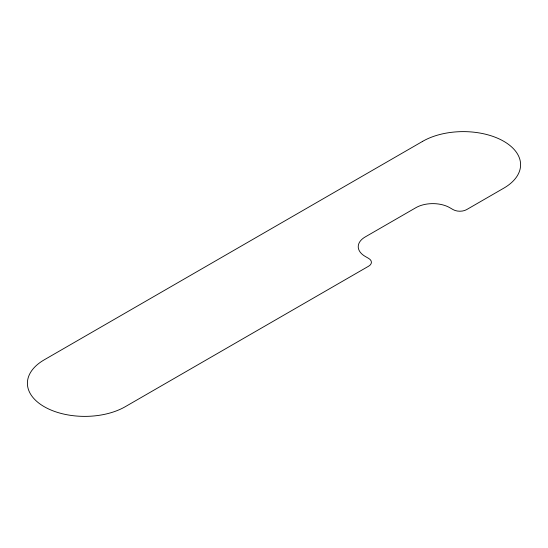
<?xml version="1.0" encoding="UTF-8"?>
<svg xmlns="http://www.w3.org/2000/svg" width="548" height="548" viewBox="0 0 548 548"><rect width="100%" height="100%" fill="white"/><g stroke="black" fill="none" stroke-linecap="round" stroke-linejoin="round"><path stroke-width="0.82" d="M422.693 141.322L44.196 359.851A57.348 33.113 0 0 0 44.196 406.678A57.348 33.113 0 0 0 125.307 406.678L368.626 266.198A9.556 5.521 0 0 0 368.626 258.389L365.242 256.443A23.9 13.796 0 0 1 365.242 236.928L415.939 207.665A23.9 13.796 0 0 1 449.73 207.665L453.114 209.617A9.556 5.521 0 0 0 466.629 209.617L503.804 188.149A57.348 33.113 0 0 0 503.804 141.322A57.348 33.113 0 0 0 422.693 141.322"/></g></svg>
